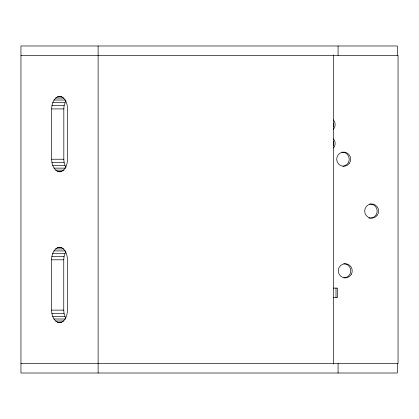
<?xml version="1.0" encoding="UTF-8"?>
<svg xmlns="http://www.w3.org/2000/svg" width="419" height="419" viewBox="0 0 419 419"><rect width="100%" height="100%" fill="white"/><g stroke="black" fill="none" stroke-linecap="round" stroke-linejoin="round"><path stroke-width="0.63" d="M65.574 317.974L64.028 313.381L63.756 310.123L63.756 259.811L64.028 256.554L65.825 251.437M65.888 167.61L64.091 162.493L63.824 159.236L63.824 108.924L64.091 105.672L65.888 100.555M60.881 171.816C54.36 172.314 51.61 164.609 51.689 159.236L51.689 108.924C51.61 103.551 54.36 95.851 60.881 96.349M60.818 322.703C54.297 323.196 51.547 315.497 51.621 310.123L51.621 259.811C51.547 254.438 54.297 246.739 60.818 247.236M59.603 171.816C65.432 171.146 67.454 164.258 67.517 159.236L67.517 108.924C67.454 103.907 65.432 97.019 59.603 96.349M59.54 322.703C65.369 322.033 67.391 315.146 67.454 310.123L67.454 259.811C67.391 254.789 65.369 247.901 59.54 247.236M20.95 55.418L398.05 55.418L398.05 363.582L20.95 363.582M57.555 96.779L62.022 96.779M55.643 98.036L63.95 98.036M54.004 100.031L65.5 100.031M52.747 102.639L64.882 102.639M51.956 105.672L64.091 105.672M51.689 108.924L63.824 108.924M51.689 159.236L63.824 159.236M51.956 162.493L64.091 162.493M52.747 165.526L64.882 165.526M54.004 168.134L65.5 168.134M55.643 170.13L63.95 170.13M57.555 171.387L62.022 171.387M57.492 247.66L61.96 247.66M55.58 248.917L63.882 248.917M53.941 250.918L65.437 250.918M52.684 253.521L64.819 253.521M51.893 256.554L64.028 256.554M51.621 259.811L63.756 259.811M333.424 288.11L337.489 288.11L337.489 297.548L333.424 297.548M51.621 310.123L63.756 310.123M51.893 313.381L64.028 313.381M52.684 316.413L64.819 316.413M53.941 319.016L65.437 319.016M55.58 321.017L63.882 321.017M57.492 322.274L61.96 322.274M397.312 55.418L397.312 45.985L20.95 45.985L20.95 373.015L397.312 373.015L397.312 363.582M338.075 45.985L338.075 55.418M338.075 363.582L338.075 373.015M336.012 288.11L336.012 297.548M333.519 54.889L333.519 364.111M98.125 45.985L98.125 373.015M341.873 152.123A7.076 6.987 -90 0 1 349.179 158.529A7.076 6.987 -90 0 1 343.182 166.196M343.774 263.745A7.076 6.987 -90 0 1 350.766 270.815A7.076 6.987 -90 0 1 343.774 277.891M369.71 204.011A7.076 6.987 -90 0 1 377.147 210.605A7.076 6.987 -90 0 1 370.637 218.131M370.029 218.147A7.076 6.987 -90 0 1 368.82 218.011M333.445 141.632A7.076 6.987 90 0 1 333.445 145.299M333.545 123.191A7.076 6.987 -90 0 1 333.32 126.847M333.524 138.919A7.076 6.987 -90 0 1 333.524 148.017M333.404 119.913A7.076 6.987 -90 0 1 333.236 129.471M351.305 274.356A7.076 6.987 -90 0 0 345.251 263.745A7.076 6.987 -90 0 0 339.201 274.356A7.076 6.987 -90 0 0 351.305 274.356M349.268 163.457A7.076 6.987 -90 0 0 344.565 152.17A7.076 6.987 -90 0 0 337.258 161.938A7.076 6.987 -90 0 0 349.268 163.457M376.911 215.733A7.076 6.987 -90 0 0 373.01 204.132A7.076 6.987 -90 0 0 365.038 213.355A7.076 6.987 -90 0 0 376.911 215.733"/></g></svg>
